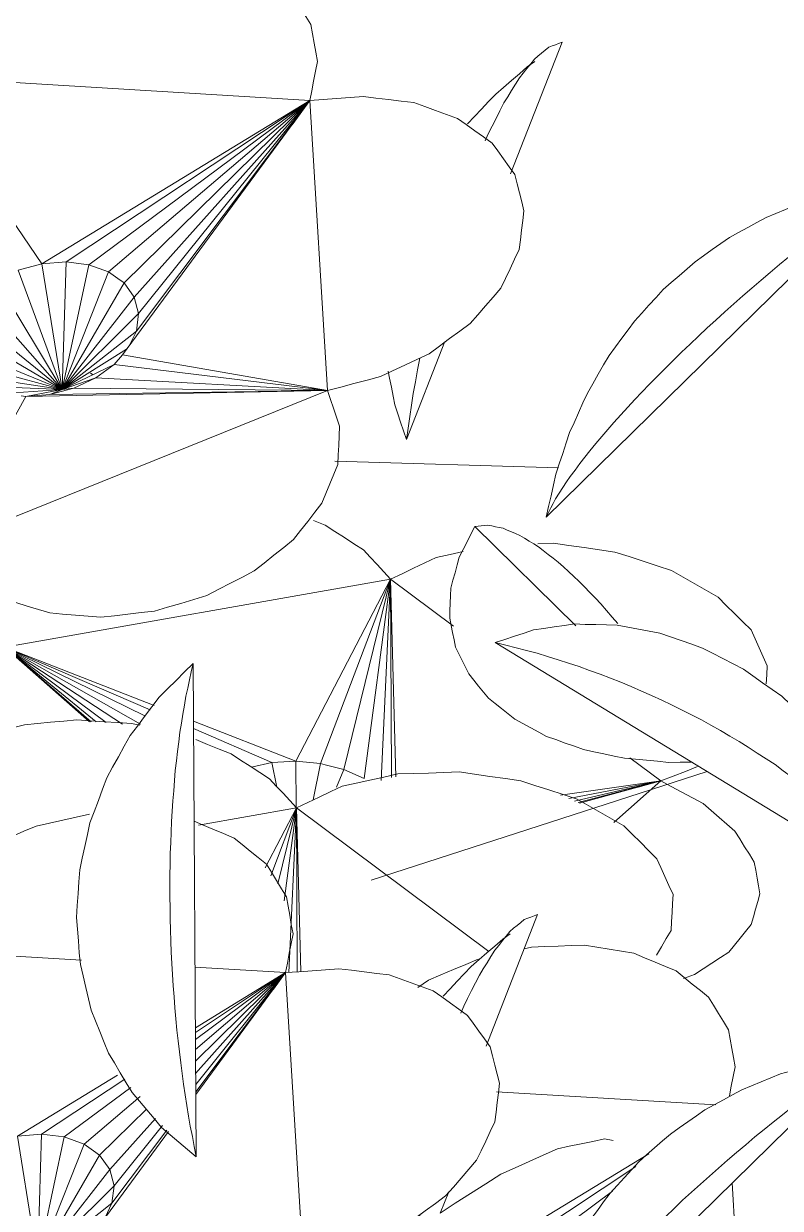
# Model space of a CAD drawing. Header units: metres. Extents: x 10.2 to 20.8, y -0.2 to 6.6.
# Drawn here: x 14.8647 to 14.9321, y 2.6539 to 2.7594 of the extents above; entities that cross this region are included whole.
import ezdxf

# ---------------------------------------------------------------- set-up
doc = ezdxf.new("R2010")
doc.units = ezdxf.units.M
doc.layers.add('Importações nas famílias', color=250, linetype='Continuous', lineweight=5)
doc.layers.add('Vegetação', color=7, linetype='Continuous', lineweight=5)

# ---------------------------------------------------------------- blocks, each defined once
blk = doc.blocks.new('Planta_pergolado_12200 - plantas pergolado_skp_Component_12-V4205-Corte 3')
at = {"layer": 'Importações nas famílias'}
for p, q in [((14.91274, 2.57798), (14.94035, 2.56119)), ((14.94633, 2.55756), (14.9496, 2.55557))]:
    blk.add_line(p, q, dxfattribs=at)
at = {"layer": 'Importações nas famílias', "flags": 128}
for points in [[(14.91981, 2.57963), (14.9189, 2.5795), (14.91799, 2.57937), (14.91708, 2.57924), (14.91616, 2.57911)], [(14.92359, 2.57953), (14.92265, 2.57955), (14.9217, 2.57958), (14.92076, 2.5796), (14.91981, 2.57963)], [(14.92742, 2.57881), (14.92646, 2.57899), (14.9255, 2.57917), (14.92455, 2.57935), (14.92359, 2.57953)], [(14.91616, 2.57911), (14.91531, 2.57882), (14.91445, 2.57854), (14.91359, 2.57826), (14.91274, 2.57798)], [(14.9312, 2.57749), (14.93025, 2.57782), (14.92931, 2.57815), (14.92836, 2.57848), (14.92742, 2.57881)], [(14.91274, 2.57798), (14.91367, 2.57774), (14.91461, 2.5775), (14.91554, 2.57726), (14.91647, 2.57702)], [(14.93485, 2.5756), (14.93393, 2.57608), (14.93302, 2.57655), (14.93211, 2.57702), (14.9312, 2.57749)], [(14.91647, 2.57702), (14.91741, 2.57673), (14.91835, 2.57643), (14.91928, 2.57614), (14.92022, 2.57584)], [(14.92022, 2.57584), (14.92115, 2.5755), (14.92208, 2.57515), (14.92301, 2.5748), (14.92394, 2.57445)], [(14.93828, 2.57319), (14.93742, 2.57379), (14.93656, 2.5744), (14.9357, 2.575), (14.93485, 2.5756)], [(14.92394, 2.57445), (14.92485, 2.57406), (14.92576, 2.57366), (14.92667, 2.57326), (14.92758, 2.57286)], [(14.94141, 2.57031), (14.94062, 2.57103), (14.93984, 2.57175), (14.93906, 2.57247), (14.93828, 2.57319)], [(14.92758, 2.57286), (14.92846, 2.57242), (14.92934, 2.57198), (14.93023, 2.57154), (14.93111, 2.5711)], [(14.93111, 2.5711), (14.93195, 2.57062), (14.9328, 2.57014), (14.93364, 2.56965), (14.93448, 2.56917)], [(14.94416, 2.56702), (14.94347, 2.56784), (14.94278, 2.56867), (14.9421, 2.56949), (14.94141, 2.57031)], [(14.93448, 2.56917), (14.93528, 2.56866), (14.93608, 2.56814), (14.93687, 2.56762), (14.93767, 2.56711)], [(14.93767, 2.56711), (14.93841, 2.56656), (14.93915, 2.56602), (14.93989, 2.56548), (14.94063, 2.56493)], [(14.94063, 2.56493), (14.94131, 2.56436), (14.94196, 2.56381)], [(14.94829, 2.55736), (14.94873, 2.55676), (14.94917, 2.55616), (14.9496, 2.55557)], [(14.9496, 2.55557), (14.94928, 2.55656), (14.94896, 2.55756)]]:
    blk.add_lwpolyline(points, dxfattribs=at)
blk = doc.blocks.new('Planta_pergolado_12200 - plantas pergolado_skp_Component_16-V4240-Corte 3')
blk.add_blockref('Planta_pergolado_12200 - plantas pergolado_skp_Component_12-V4205-Corte 3', (-0.006, 0.1263))
blk = doc.blocks.new('Planta_pergolado_12200 - plantas pergolado_skp_-V4317-Corte 3')
at = {"layer": 'Importações nas famílias'}
blk.add_line((14.89568, 2.68312), (14.92562, 2.6928), dxfattribs=at)
blk.add_blockref('Planta_pergolado_12200 - plantas pergolado_skp_Component_16-V4240-Corte 3', (0, 0))
blk = doc.blocks.new('Planta_pergolado_12200 - plantas pergolado_skp_-V4514-Corte 3')
blk.add_blockref('Planta_pergolado_12200 - plantas pergolado_skp_-V4317-Corte 3', (0, 0))
blk = doc.blocks.new('Planta_pergolado_12200 - plantas pergolado_skp_Component_17-V4563-Corte 3')
at = {"layer": 'Importações nas famílias'}
for p, q in [((14.89159, 2.71474), (14.89054, 2.71516)), ((14.91192, 2.71312), (14.91055, 2.71307)), ((14.86304, 2.70388), (14.89742, 2.70993)), ((14.88897, 2.69372), (14.89742, 2.70993)), ((14.89116, 2.69351), (14.89742, 2.70993)), ((14.89742, 2.70993), (14.89324, 2.69298)), ((14.89742, 2.70993), (14.89507, 2.69217)), ((14.89657, 2.69198), (14.89742, 2.70993)), ((14.89751, 2.69226), (14.89742, 2.70993)), ((14.90303, 2.70574), (14.89742, 2.70993)), ((14.89742, 2.70993), (14.89787, 2.69231)), ((14.86304, 2.70388), (14.86192, 2.70382)), ((14.86273, 2.70458), (14.86304, 2.70388)), ((14.86304, 2.70388), (14.87352, 2.697)), ((14.86304, 2.70388), (14.87207, 2.69716)), ((14.86304, 2.70388), (14.87118, 2.69723)), ((14.86304, 2.70388), (14.87073, 2.69722)), ((14.86304, 2.70388), (14.87058, 2.69722)), ((14.86304, 2.70388), (14.86399, 2.69663)), ((14.87634, 2.69867), (14.86304, 2.70388)), ((14.86304, 2.70388), (14.876, 2.69828)), ((14.86304, 2.70388), (14.87553, 2.69774)), ((14.86304, 2.70388), (14.87512, 2.69702)), ((14.85104, 2.70127), (14.85035, 2.70095)), ((14.88897, 2.69372), (14.87985, 2.69729)), ((14.87986, 2.69661), (14.88683, 2.69359)), ((14.88683, 2.69359), (14.88502, 2.69317)), ((14.88897, 2.69372), (14.88683, 2.69359)), ((14.88727, 2.69141), (14.88683, 2.69359)), ((14.88899, 2.68956), (14.88897, 2.69372)), ((14.89116, 2.69351), (14.88897, 2.69372)), ((14.89116, 2.69351), (14.89052, 2.69026)), ((14.89158, 2.6934), (14.89116, 2.69351)), ((14.89158, 2.6934), (14.89324, 2.69298)), ((14.92149, 2.69195), (14.91874, 2.69401)), ((14.8926, 2.69141), (14.89324, 2.69298)), ((14.89324, 2.69298), (14.89507, 2.69217)), ((14.91255, 2.6907), (14.92149, 2.69195)), ((14.9133, 2.69038), (14.92149, 2.69195)), ((14.91381, 2.69015), (14.92149, 2.69195)), ((14.91412, 2.69002), (14.92149, 2.69195)), ((14.91424, 2.68996), (14.92149, 2.69195)), ((14.92149, 2.69195), (14.9173, 2.68826)), ((14.91949, 2.69141), (14.92149, 2.69195)), ((14.92352, 2.67437), (14.9245, 2.67472))]:
    blk.add_line(p, q, dxfattribs=at)
at = {"layer": 'Importações nas famílias', "flags": 128}
for points in [[(14.89501, 2.71252), (14.89415, 2.71308), (14.8933, 2.71363), (14.89244, 2.71418), (14.89159, 2.71474)], [(14.89742, 2.70993), (14.89682, 2.71057), (14.89622, 2.71122), (14.89561, 2.71187), (14.89501, 2.71252)], [(14.90389, 2.71238), (14.90273, 2.71213), (14.90148, 2.71185)], [(14.9174, 2.71234), (14.91603, 2.71254), (14.91466, 2.71273), (14.91329, 2.71292), (14.91192, 2.71312)], [(14.92244, 2.7107), (14.92118, 2.71111), (14.91992, 2.71152), (14.91866, 2.71193), (14.9174, 2.71234)], [(14.90148, 2.71185), (14.90047, 2.71137), (14.89945, 2.71089), (14.89844, 2.71041), (14.89742, 2.70993)], [(14.9266, 2.70832), (14.92556, 2.70891), (14.92452, 2.70951), (14.92348, 2.7101), (14.92244, 2.7107)], [(14.92953, 2.70541), (14.92879, 2.70613), (14.92806, 2.70686), (14.92733, 2.70759), (14.9266, 2.70832)], [(14.93097, 2.70221), (14.93061, 2.70301), (14.93025, 2.70381), (14.92989, 2.70461), (14.92953, 2.70541)], [(14.93089, 2.70061), (14.93093, 2.70141), (14.93097, 2.70221)], [(14.85035, 2.70095), (14.84969, 2.7004), (14.84902, 2.69986), (14.84836, 2.69931)], [(14.84605, 2.69473), (14.84599, 2.69408), (14.84592, 2.69338)], [(14.84592, 2.69338), (14.84617, 2.69267), (14.84642, 2.69197), (14.84667, 2.69126), (14.84692, 2.69056)], [(14.92149, 2.69195), (14.92258, 2.69238), (14.92368, 2.6928), (14.92477, 2.69323)], [(14.92526, 2.68994), (14.92431, 2.69044), (14.92337, 2.69095), (14.92243, 2.69145), (14.92149, 2.69195)], [(14.84692, 2.69056), (14.84746, 2.6899), (14.84801, 2.68923), (14.84856, 2.68857), (14.84911, 2.68791)], [(14.9281, 2.68747), (14.92739, 2.68809), (14.92668, 2.68871), (14.92597, 2.68932), (14.92526, 2.68994)], [(14.84911, 2.68791), (14.84992, 2.68733), (14.85073, 2.68675)], [(14.92982, 2.68473), (14.92939, 2.68542), (14.92896, 2.6861), (14.92853, 2.68679), (14.9281, 2.68747)], [(14.93032, 2.6819), (14.9302, 2.68261), (14.93007, 2.68331), (14.92995, 2.68402), (14.92982, 2.68473)], [(14.92955, 2.67916), (14.92974, 2.67985), (14.92993, 2.68053), (14.93013, 2.68121), (14.93032, 2.6819)], [(14.92756, 2.67672), (14.92806, 2.67733), (14.92855, 2.67794), (14.92905, 2.67855), (14.92955, 2.67916)], [(14.9245, 2.67472), (14.92526, 2.67522), (14.92603, 2.67572), (14.9268, 2.67622), (14.92756, 2.67672)]]:
    blk.add_lwpolyline(points, dxfattribs=at)
blk = doc.blocks.new('Planta_pergolado_12200 - plantas pergolado_skp_Component_16-V4564-Corte 3')
blk.add_blockref('Planta_pergolado_12200 - plantas pergolado_skp_Component_17-V4563-Corte 3', (0, 0))
blk = doc.blocks.new('Planta_pergolado_12200 - plantas pergolado_skp_Component_17-V4581-Corte 3')
at = {"layer": 'Importações nas famílias'}
for p, q in [((14.87506, 2.69691), (14.87432, 2.69708)), ((14.88031, 2.68802), (14.88904, 2.68956)), ((14.88625, 2.68421), (14.88904, 2.68956)), ((14.88673, 2.68351), (14.88904, 2.68956)), ((14.88904, 2.68956), (14.88736, 2.68278)), ((14.88904, 2.68956), (14.88794, 2.68127)), ((14.88834, 2.6749), (14.88904, 2.68956)), ((14.8891, 2.67495), (14.88904, 2.68956)), ((14.90616, 2.67677), (14.88904, 2.68956)), ((14.88904, 2.68956), (14.88941, 2.67498)), ((14.85465, 2.68351), (14.85888, 2.68426)), ((14.85465, 2.68351), (14.85347, 2.68344)), ((14.85465, 2.68351), (14.85653, 2.68228)), ((14.85465, 2.68351), (14.85642, 2.6822)), ((14.85465, 2.68351), (14.85634, 2.68213)), ((14.85465, 2.68351), (14.85629, 2.68209)), ((14.85465, 2.68351), (14.85628, 2.68208)), ((14.85465, 2.68351), (14.85628, 2.68208)), ((14.85465, 2.68351), (14.85502, 2.68071)), ((14.85693, 2.68262), (14.85465, 2.68351)), ((14.85465, 2.68351), (14.85686, 2.68256)), ((14.85465, 2.68351), (14.85676, 2.68248)), ((14.85465, 2.68351), (14.85664, 2.68238))]:
    blk.add_line(p, q, dxfattribs=at)
at = {"layer": 'Importações nas famílias', "flags": 128}
for points in [[(14.86478, 2.69696), (14.86372, 2.69668), (14.86267, 2.6964), (14.86162, 2.69611), (14.86057, 2.69583)], [(14.86947, 2.69739), (14.86829, 2.69728), (14.86712, 2.69718), (14.86595, 2.69707), (14.86478, 2.69696)], [(14.87432, 2.69708), (14.87311, 2.69716), (14.87189, 2.69723), (14.87068, 2.69731), (14.86947, 2.69739)], [(14.86057, 2.69583), (14.85971, 2.69538), (14.85885, 2.69494), (14.85799, 2.6945)], [(14.8832, 2.69437), (14.88215, 2.69479), (14.8811, 2.69521), (14.88005, 2.69563)], [(14.88662, 2.69215), (14.88576, 2.69271), (14.88491, 2.69326), (14.88405, 2.69381), (14.8832, 2.69437)], [(14.89807, 2.69258), (14.89682, 2.6923), (14.89558, 2.69203), (14.89434, 2.69176), (14.89309, 2.69148)], [(14.90353, 2.69275), (14.90216, 2.6927), (14.9008, 2.69266), (14.89943, 2.69262), (14.89807, 2.69258)], [(14.90901, 2.69197), (14.90764, 2.69217), (14.90627, 2.69236), (14.9049, 2.69255), (14.90353, 2.69275)], [(14.88904, 2.68956), (14.88843, 2.6902), (14.88783, 2.69085), (14.88722, 2.6915), (14.88662, 2.69215)], [(14.89309, 2.69148), (14.89208, 2.691), (14.89106, 2.69052), (14.89005, 2.69004), (14.88904, 2.68956)], [(14.91405, 2.69033), (14.91279, 2.69074), (14.91153, 2.69115), (14.91027, 2.69156), (14.90901, 2.69197)], [(14.91821, 2.68795), (14.91717, 2.68854), (14.91613, 2.68914), (14.91509, 2.68973), (14.91405, 2.69033)], [(14.92114, 2.68503), (14.9204, 2.68576), (14.91967, 2.68649), (14.91894, 2.68722), (14.91821, 2.68795)], [(14.85403, 2.68491), (14.85434, 2.68421), (14.85465, 2.68351)], [(14.92258, 2.68184), (14.92222, 2.68264), (14.92186, 2.68344), (14.9215, 2.68424), (14.92114, 2.68503)], [(14.84882, 2.68298), (14.84774, 2.68273), (14.84666, 2.68248), (14.84558, 2.68223)], [(14.84558, 2.68223), (14.84467, 2.68182), (14.84377, 2.68141), (14.84287, 2.68099), (14.84196, 2.68058)], [(14.92242, 2.67864), (14.92246, 2.67944), (14.9225, 2.68024), (14.92254, 2.68104), (14.92258, 2.68184)], [(14.84196, 2.68058), (14.8413, 2.68003), (14.84064, 2.67948), (14.83997, 2.67894)], [(14.9211, 2.67644), (14.92154, 2.67717), (14.92198, 2.67791), (14.92242, 2.67864)]]:
    blk.add_lwpolyline(points, dxfattribs=at)
blk = doc.blocks.new('Planta_pergolado_12200 - plantas pergolado_skp_Component_16-V4582-Corte 3')
blk.add_blockref('Planta_pergolado_12200 - plantas pergolado_skp_Component_17-V4581-Corte 3', (0, 0))
blk = doc.blocks.new('Planta_pergolado_12200 - plantas pergolado_skp_-V4641-Corte 3')
for name in ['Planta_pergolado_12200 - plantas pergolado_skp_Component_16-V4564-Corte 3', 'Planta_pergolado_12200 - plantas pergolado_skp_Component_16-V4582-Corte 3']:
    blk.add_blockref(name, (0, 0))
blk = doc.blocks.new('Planta_pergolado_12200 - plantas pergolado_skp_Component_12-V4996-Corte 3')
at = {"layer": 'Importações nas famílias'}
blk.add_line((14.91393, 2.70578), (14.90492, 2.71461), dxfattribs=at)
at = {"layer": 'Importações nas famílias', "flags": 128}
for points in [[(14.90492, 2.71461), (14.90457, 2.71393), (14.90423, 2.71325), (14.90388, 2.71256), (14.90354, 2.71188)], [(14.90609, 2.71472), (14.9058, 2.7147), (14.9055, 2.71467), (14.90521, 2.71464), (14.90492, 2.71461)], [(14.90744, 2.71446), (14.9071, 2.71452), (14.90676, 2.71459), (14.90643, 2.71466), (14.90609, 2.71472)], [(14.90894, 2.71382), (14.90856, 2.71398), (14.90819, 2.71414), (14.90781, 2.7143), (14.90744, 2.71446)], [(14.91058, 2.71281), (14.91017, 2.71306), (14.90976, 2.71331), (14.90935, 2.71357), (14.90894, 2.71382)], [(14.91234, 2.71145), (14.9119, 2.71179), (14.91146, 2.71213), (14.91102, 2.71247), (14.91058, 2.71281)], [(14.90354, 2.71188), (14.90335, 2.71119), (14.90316, 2.7105), (14.90297, 2.70982), (14.90279, 2.70913)], [(14.9142, 2.70974), (14.91374, 2.71017), (14.91327, 2.7106), (14.91281, 2.71102), (14.91234, 2.71145)], [(14.90279, 2.70913), (14.90276, 2.70846), (14.90273, 2.70779), (14.9027, 2.70711), (14.90268, 2.70644)], [(14.91615, 2.70772), (14.91566, 2.70822), (14.91518, 2.70873), (14.91469, 2.70924), (14.9142, 2.70974)], [(14.91765, 2.70597), (14.91715, 2.70655), (14.91665, 2.70714), (14.91615, 2.70772)], [(14.90268, 2.70644), (14.90281, 2.7058), (14.90294, 2.70516), (14.90308, 2.70451), (14.90321, 2.70387)], [(14.90321, 2.70387), (14.9035, 2.70327), (14.90379, 2.70268), (14.90408, 2.70208), (14.90438, 2.70148)], [(14.90438, 2.70148), (14.90482, 2.70094), (14.90526, 2.7004), (14.9057, 2.69987), (14.90615, 2.69933)], [(14.90615, 2.69933), (14.90673, 2.69886), (14.90731, 2.69839), (14.9079, 2.69793), (14.90848, 2.69746)], [(14.90848, 2.69746), (14.90919, 2.69707), (14.9099, 2.69669), (14.91061, 2.69631), (14.91132, 2.69592)], [(14.91132, 2.69592), (14.91214, 2.69563), (14.91296, 2.69533), (14.91379, 2.69504), (14.91461, 2.69475)], [(14.91461, 2.69475), (14.91552, 2.69455), (14.91643, 2.69436), (14.91734, 2.69417), (14.91826, 2.69397)], [(14.91826, 2.69397), (14.91924, 2.69388), (14.92022, 2.69379), (14.9212, 2.6937), (14.92218, 2.6936)], [(14.92218, 2.6936), (14.92321, 2.69362), (14.92424, 2.69363)]]:
    blk.add_lwpolyline(points, dxfattribs=at)
blk = doc.blocks.new('Planta_pergolado_12200 - plantas pergolado_skp_Component_12-V4997-Corte 3')
at = {"layer": 'Importações nas famílias'}
blk.add_line((14.88009, 2.65848), (14.87982, 2.70241), dxfattribs=at)
at = {"layer": 'Importações nas famílias', "flags": 128}
for points in [[(14.87982, 2.70241), (14.87906, 2.70166), (14.8783, 2.70091), (14.87754, 2.70016), (14.87678, 2.69941)], [(14.87918, 2.69949), (14.87934, 2.70022), (14.8795, 2.70095), (14.87966, 2.70168), (14.87982, 2.70241)], [(14.87678, 2.69941), (14.87614, 2.69855), (14.87549, 2.6977), (14.87485, 2.69684), (14.8742, 2.69599)], [(14.87865, 2.6963), (14.87878, 2.6971), (14.87891, 2.69789), (14.87905, 2.69869), (14.87918, 2.69949)], [(14.8742, 2.69599), (14.87368, 2.69505), (14.87317, 2.69411), (14.87265, 2.69317), (14.87213, 2.69223)], [(14.87823, 2.69288), (14.87834, 2.69374), (14.87844, 2.69459), (14.87854, 2.69545), (14.87865, 2.6963)], [(14.87213, 2.69223), (14.87175, 2.69122), (14.87138, 2.69022), (14.871, 2.68921), (14.87062, 2.68821)], [(14.87794, 2.68927), (14.87801, 2.69018), (14.87809, 2.69108), (14.87816, 2.69198), (14.87823, 2.69288)], [(14.87777, 2.68551), (14.87782, 2.68645), (14.87786, 2.68739), (14.8779, 2.68833), (14.87794, 2.68927)], [(14.87062, 2.68821), (14.8704, 2.68717), (14.87017, 2.68612), (14.86994, 2.68508), (14.86972, 2.68404)], [(14.87773, 2.68163), (14.87774, 2.6826), (14.87775, 2.68357), (14.87776, 2.68454), (14.87777, 2.68551)], [(14.86972, 2.68404), (14.86964, 2.68298), (14.86957, 2.68192), (14.8695, 2.68086), (14.86943, 2.6798)], [(14.87782, 2.67769), (14.8778, 2.67868), (14.87778, 2.67966), (14.87776, 2.68065), (14.87773, 2.68163)], [(14.86943, 2.6798), (14.86951, 2.67875), (14.8696, 2.6777), (14.86968, 2.67665), (14.86977, 2.6756)], [(14.87804, 2.67372), (14.87798, 2.67471), (14.87793, 2.67571), (14.87787, 2.6767), (14.87782, 2.67769)], [(14.86977, 2.6756), (14.87001, 2.67459), (14.87025, 2.67357), (14.87049, 2.67256), (14.87073, 2.67154)], [(14.87837, 2.66977), (14.87829, 2.67076), (14.8782, 2.67175), (14.87812, 2.67273), (14.87804, 2.67372)], [(14.87073, 2.67154), (14.87111, 2.67058), (14.8715, 2.66963), (14.87189, 2.66867), (14.87228, 2.66771)], [(14.87883, 2.66589), (14.87872, 2.66686), (14.8786, 2.66783), (14.87849, 2.6688), (14.87837, 2.66977)], [(14.87228, 2.66771), (14.87281, 2.66684), (14.87333, 2.66596), (14.87386, 2.66508), (14.87439, 2.66421)], [(14.8794, 2.66211), (14.87926, 2.66305), (14.87912, 2.664), (14.87897, 2.66494), (14.87883, 2.66589)], [(14.87439, 2.66421), (14.87505, 2.66343), (14.8757, 2.66266), (14.87636, 2.66188), (14.87701, 2.6611)], [(14.88009, 2.65848), (14.87992, 2.65939), (14.87975, 2.66029), (14.87957, 2.6612), (14.8794, 2.66211)], [(14.87701, 2.6611), (14.87778, 2.66045), (14.87855, 2.65979), (14.87932, 2.65914), (14.88009, 2.65848)]]:
    blk.add_lwpolyline(points, dxfattribs=at)
blk = doc.blocks.new('Planta_pergolado_12200 - plantas pergolado_skp_Component_12-V4998-Corte 3')
at = {"layer": 'Importações nas famílias'}
blk.add_line((14.94157, 2.74515), (14.91129, 2.71544), dxfattribs=at)
at = {"layer": 'Importações nas famílias', "flags": 128}
for points in [[(14.94157, 2.74515), (14.94066, 2.745), (14.93974, 2.74485), (14.93882, 2.7447), (14.93791, 2.74455)], [(14.93852, 2.74299), (14.93928, 2.74353), (14.94005, 2.74407), (14.94081, 2.74461), (14.94157, 2.74515)], [(14.93791, 2.74455), (14.93701, 2.74429), (14.93612, 2.74404), (14.93522, 2.74379), (14.93433, 2.74354)], [(14.93433, 2.74354), (14.93347, 2.74319), (14.93261, 2.74284), (14.93175, 2.74248), (14.93088, 2.74213)], [(14.93533, 2.74056), (14.93612, 2.74117), (14.93692, 2.74178), (14.93772, 2.74238), (14.93852, 2.74299)], [(14.93088, 2.74213), (14.93006, 2.74169), (14.92925, 2.74124), (14.92843, 2.74079), (14.92761, 2.74034)], [(14.92761, 2.74034), (14.92684, 2.73981), (14.92607, 2.73927), (14.9253, 2.73873), (14.92454, 2.73819)], [(14.93206, 2.73793), (14.93288, 2.73859), (14.93369, 2.73925), (14.93451, 2.73991), (14.93533, 2.74056)], [(14.92454, 2.73819), (14.92383, 2.73757), (14.92312, 2.73695), (14.92241, 2.73633), (14.92171, 2.73571)], [(14.9288, 2.73515), (14.92961, 2.73585), (14.93043, 2.73654), (14.93124, 2.73724), (14.93206, 2.73793)], [(14.92171, 2.73571), (14.92107, 2.73501), (14.92043, 2.73431), (14.91979, 2.73361), (14.91915, 2.73291)], [(14.92562, 2.73229), (14.92641, 2.733), (14.92721, 2.73372), (14.928, 2.73444), (14.9288, 2.73515)], [(14.91915, 2.73291), (14.91858, 2.73214), (14.91802, 2.73137), (14.91745, 2.7306), (14.91689, 2.72983)], [(14.9226, 2.72941), (14.92335, 2.73013), (14.92411, 2.73085), (14.92486, 2.73157), (14.92562, 2.73229)], [(14.91689, 2.72983), (14.9164, 2.729), (14.91592, 2.72817), (14.91543, 2.72733), (14.91495, 2.7265)], [(14.91981, 2.72659), (14.9205, 2.72729), (14.9212, 2.728), (14.9219, 2.7287), (14.9226, 2.72941)], [(14.91495, 2.7265), (14.91455, 2.72562), (14.91416, 2.72474), (14.91376, 2.72385), (14.91336, 2.72297)], [(14.91731, 2.72388), (14.91793, 2.72456), (14.91856, 2.72523), (14.91918, 2.72591), (14.91981, 2.72659)], [(14.91516, 2.72136), (14.9157, 2.72199), (14.91623, 2.72262), (14.91677, 2.72325), (14.91731, 2.72388)], [(14.91336, 2.72297), (14.91305, 2.72205), (14.91275, 2.72112), (14.91244, 2.72019), (14.91214, 2.71927)], [(14.91341, 2.71907), (14.91385, 2.71964), (14.91429, 2.72021), (14.91472, 2.72078), (14.91516, 2.72136)], [(14.91214, 2.71927), (14.91192, 2.71831), (14.91171, 2.71735), (14.9115, 2.7164), (14.91129, 2.71544)], [(14.91211, 2.71708), (14.91244, 2.71758), (14.91276, 2.71808), (14.91309, 2.71858), (14.91341, 2.71907)], [(14.91129, 2.71544), (14.91149, 2.71585), (14.9117, 2.71626), (14.91191, 2.71667), (14.91211, 2.71708)]]:
    blk.add_lwpolyline(points, dxfattribs=at)
blk = doc.blocks.new('Planta_pergolado_12200 - plantas pergolado_skp_Component_12-V4999-Corte 3')
at = {"layer": 'Importações nas famílias'}
blk.add_line((14.87069, 2.72826), (14.87091, 2.72813), dxfattribs=at)
blk = doc.blocks.new('Planta_pergolado_12200 - plantas pergolado_skp_Component_12-V5000-Corte 3')
at = {"layer": 'Importações nas famílias'}
for p, q in [((14.91269, 2.75773), (14.9081, 2.74602)), ((14.91026, 2.75601), (14.90959, 2.75554)), ((14.90585, 2.74895), (14.90612, 2.74958)), ((14.90225, 2.73109), (14.89882, 2.72235))]:
    blk.add_line(p, q, dxfattribs=at)
at = {"layer": 'Importações nas famílias', "flags": 128}
for points in [[(14.91151, 2.7573), (14.91181, 2.75741), (14.9121, 2.75751), (14.91239, 2.75762), (14.91269, 2.75773)], [(14.91023, 2.75624), (14.91055, 2.75651), (14.91087, 2.75677), (14.91119, 2.75704), (14.91151, 2.7573)], [(14.90959, 2.75554), (14.90889, 2.75493), (14.90818, 2.75432), (14.90748, 2.75372), (14.90678, 2.75311)], [(14.90889, 2.75457), (14.90923, 2.75499), (14.90956, 2.75541), (14.9099, 2.75582), (14.91023, 2.75624)], [(14.90751, 2.75233), (14.90785, 2.75289), (14.9082, 2.75345), (14.90854, 2.75401), (14.90889, 2.75457)], [(14.90678, 2.75311), (14.90615, 2.75245), (14.90552, 2.75179), (14.90489, 2.75112), (14.90427, 2.75046)], [(14.90612, 2.74958), (14.90646, 2.75027), (14.90681, 2.75096), (14.90716, 2.75164), (14.90751, 2.75233)], [(14.89942, 2.72645), (14.89962, 2.7275), (14.89981, 2.72855), (14.90001, 2.7296)], [(14.89721, 2.72845), (14.89733, 2.72782), (14.89749, 2.72702), (14.89764, 2.72623), (14.8978, 2.72544)], [(14.89882, 2.72235), (14.89897, 2.72338), (14.89912, 2.7244), (14.89927, 2.72543), (14.89942, 2.72645)], [(14.8978, 2.72544), (14.89805, 2.72466), (14.89831, 2.72389), (14.89857, 2.72312), (14.89882, 2.72235)]]:
    blk.add_lwpolyline(points, dxfattribs=at)
blk = doc.blocks.new('Planta_pergolado_12200 - plantas pergolado_skp_Component_17-V5002-Corte 3')
at = {"layer": 'Importações nas famílias'}
for p, q in [((14.89023, 2.75255), (14.85495, 2.75469)), ((14.86635, 2.73801), (14.85495, 2.75469)), ((14.86635, 2.73801), (14.89023, 2.75255)), ((14.89023, 2.75255), (14.8685, 2.73817)), ((14.89023, 2.75255), (14.87052, 2.73792)), ((14.89023, 2.75255), (14.87229, 2.73729)), ((14.89023, 2.75255), (14.87353, 2.72991)), ((14.89023, 2.75255), (14.87367, 2.7363)), ((14.89023, 2.75255), (14.87458, 2.73503)), ((14.89023, 2.75255), (14.87476, 2.73202)), ((14.89023, 2.75255), (14.87495, 2.73357)), ((14.89023, 2.75255), (14.88864, 2.75039)), ((14.89023, 2.75255), (14.8918, 2.72672)), ((14.86423, 2.73745), (14.86635, 2.73801)), ((14.86635, 2.73801), (14.8685, 2.73817)), ((14.86815, 2.72682), (14.86635, 2.73801)), ((14.86815, 2.72682), (14.8685, 2.73817)), ((14.86815, 2.72682), (14.87052, 2.73792)), ((14.8685, 2.73817), (14.87052, 2.73792)), ((14.87052, 2.73792), (14.87229, 2.73729)), ((14.86815, 2.72682), (14.86228, 2.73654)), ((14.86423, 2.73745), (14.86815, 2.72682)), ((14.87229, 2.73729), (14.86815, 2.72682)), ((14.87229, 2.73729), (14.87312, 2.7367)), ((14.87312, 2.7367), (14.87367, 2.7363)), ((14.86815, 2.72682), (14.87367, 2.7363)), ((14.87367, 2.7363), (14.87458, 2.73503)), ((14.86815, 2.72682), (14.86062, 2.73533)), ((14.87458, 2.73503), (14.86815, 2.72682)), ((14.87458, 2.73503), (14.87495, 2.73357)), ((14.86815, 2.72682), (14.85939, 2.7339)), ((14.87495, 2.73357), (14.86815, 2.72682)), ((14.87495, 2.73357), (14.87476, 2.73202)), ((14.86815, 2.72682), (14.85865, 2.73236)), ((14.86815, 2.72682), (14.87476, 2.73202)), ((14.87476, 2.73202), (14.87416, 2.73076)), ((14.86815, 2.72682), (14.85846, 2.7308)), ((14.87389, 2.73039), (14.86815, 2.72682)), ((14.86815, 2.72682), (14.85883, 2.72934)), ((14.87353, 2.72991), (14.87279, 2.72905)), ((14.87353, 2.72991), (14.8918, 2.72672)), ((14.86815, 2.72682), (14.87279, 2.72905)), ((14.87279, 2.72905), (14.87114, 2.72784)), ((14.87279, 2.72905), (14.8918, 2.72672)), ((14.86815, 2.72682), (14.85974, 2.72808)), ((14.86815, 2.72682), (14.86112, 2.72709)), ((14.86815, 2.72682), (14.87114, 2.72784)), ((14.87114, 2.72784), (14.86918, 2.72692)), ((14.87114, 2.72784), (14.8918, 2.72672)), ((14.8575, 2.71289), (14.8918, 2.72672)), ((14.86491, 2.7262), (14.8575, 2.71289)), ((14.86815, 2.72682), (14.86297, 2.72646)), ((14.86491, 2.7262), (14.86451, 2.72625)), ((14.86815, 2.72682), (14.86491, 2.7262)), ((14.8918, 2.72672), (14.86491, 2.7262)), ((14.86706, 2.72636), (14.86491, 2.7262)), ((14.86918, 2.72692), (14.86706, 2.72636)), ((14.86815, 2.72682), (14.86706, 2.72636)), ((14.8918, 2.72672), (14.86706, 2.72636)), ((14.86815, 2.72682), (14.86918, 2.72692)), ((14.86918, 2.72692), (14.8918, 2.72672))]:
    blk.add_line(p, q, dxfattribs=at)
at = {"layer": 'Importações nas famílias', "flags": 128}
for points in [[(14.88853, 2.76222), (14.88898, 2.7615), (14.88942, 2.76077), (14.88987, 2.76004), (14.89032, 2.75931)], [(14.89032, 2.75931), (14.89046, 2.75849), (14.89061, 2.75766), (14.89075, 2.75684), (14.8909, 2.75602)], [(14.8909, 2.75602), (14.89073, 2.75515), (14.89056, 2.75428), (14.8904, 2.75342), (14.89023, 2.75255)], [(14.89023, 2.75255), (14.89142, 2.75264), (14.89261, 2.75273), (14.8938, 2.75282), (14.89499, 2.75291)], [(14.89499, 2.75291), (14.89611, 2.75277), (14.89723, 2.75264), (14.89836, 2.7525), (14.89948, 2.75236)], [(14.89948, 2.75236), (14.90046, 2.75201), (14.90143, 2.75165), (14.90241, 2.7513), (14.90339, 2.75095)], [(14.90339, 2.75095), (14.90416, 2.7504), (14.90493, 2.74985), (14.90569, 2.74931), (14.90646, 2.74876)], [(14.90646, 2.74876), (14.90696, 2.74806), (14.90747, 2.74736), (14.90797, 2.74665), (14.90848, 2.74595)], [(14.90848, 2.74595), (14.90868, 2.74514), (14.90889, 2.74433), (14.9091, 2.74352), (14.9093, 2.74271)], [(14.9093, 2.74271), (14.9092, 2.74185), (14.90909, 2.74099), (14.90899, 2.74013), (14.90888, 2.73927)], [(14.90888, 2.73927), (14.90847, 2.73841), (14.90807, 2.73756), (14.90766, 2.7367), (14.90725, 2.73584)], [(14.90725, 2.73584), (14.90656, 2.73505), (14.90587, 2.73426), (14.90519, 2.73347), (14.9045, 2.73268)], [(14.9045, 2.73268), (14.90359, 2.73201), (14.90267, 2.73134), (14.90176, 2.73066), (14.90084, 2.72999)], [(14.90084, 2.72999), (14.89976, 2.72948), (14.89867, 2.72898), (14.89759, 2.72847), (14.89651, 2.72796)], [(14.89651, 2.72796), (14.89533, 2.72765), (14.89415, 2.72734), (14.89298, 2.72703), (14.8918, 2.72672)], [(14.8918, 2.72672), (14.89207, 2.72593), (14.89234, 2.72514), (14.8926, 2.72435), (14.89287, 2.72356)], [(14.89287, 2.72356), (14.89283, 2.7227), (14.89279, 2.72184), (14.89274, 2.72099), (14.8927, 2.72013)], [(14.8927, 2.72013), (14.89235, 2.71927), (14.892, 2.71841), (14.89165, 2.71755), (14.8913, 2.71668)], [(14.8913, 2.71668), (14.89067, 2.71588), (14.89003, 2.71507), (14.8894, 2.71426), (14.88877, 2.71345)], [(14.88877, 2.71345), (14.88789, 2.71275), (14.88702, 2.71205), (14.88614, 2.71135), (14.88527, 2.71065)], [(14.88527, 2.71065), (14.88421, 2.71011), (14.88316, 2.70956), (14.8821, 2.70902), (14.88105, 2.70848)], [(14.86704, 2.70691), (14.86603, 2.70722), (14.86502, 2.70753), (14.86401, 2.70784), (14.86299, 2.70815)], [(14.88105, 2.70848), (14.87988, 2.70812), (14.87872, 2.70777), (14.87755, 2.70742), (14.87639, 2.70707)], [(14.87639, 2.70707), (14.8752, 2.70694), (14.874, 2.7068), (14.87281, 2.70667), (14.87161, 2.70654)], [(14.87161, 2.70654), (14.87047, 2.70663), (14.86933, 2.70672), (14.86819, 2.70681), (14.86704, 2.70691)]]:
    blk.add_lwpolyline(points, dxfattribs=at)
blk = doc.blocks.new('Planta_pergolado_12200 - plantas pergolado_skp_Component_16-V5003-Corte 3')
for name in ['Planta_pergolado_12200 - plantas pergolado_skp_Component_17-V5002-Corte 3', 'Planta_pergolado_12200 - plantas pergolado_skp_Component_12-V5000-Corte 3', 'Planta_pergolado_12200 - plantas pergolado_skp_Component_12-V4998-Corte 3', 'Planta_pergolado_12200 - plantas pergolado_skp_Component_12-V4999-Corte 3', 'Planta_pergolado_12200 - plantas pergolado_skp_Component_12-V4996-Corte 3', 'Planta_pergolado_12200 - plantas pergolado_skp_Component_12-V4997-Corte 3']:
    blk.add_blockref(name, (0, 0))
blk = doc.blocks.new('Planta_pergolado_12200 - plantas pergolado_skp_Component_17-V5033-Corte 3')
at = {"layer": 'Importações nas famílias'}
for p, q in [((14.90932, 2.67701), (14.90997, 2.67716)), ((14.89984, 2.67357), (14.9008, 2.67421)), ((14.9264, 2.6631), (14.90685, 2.66428)), ((14.90356, 2.64849), (14.92042, 2.65876)), ((14.91926, 2.65762), (14.90571, 2.64865)), ((14.91718, 2.65542), (14.90773, 2.6484)), ((14.92786, 2.65615), (14.92819, 2.65064))]:
    blk.add_line(p, q, dxfattribs=at)
at = {"layer": 'Importações nas famílias', "flags": 128}
for points in [[(14.90997, 2.67716), (14.91116, 2.6772), (14.91234, 2.67725), (14.91352, 2.67729), (14.9147, 2.67733)], [(14.9147, 2.67733), (14.9158, 2.67715), (14.9169, 2.67697), (14.918, 2.67679), (14.9191, 2.67661)], [(14.9191, 2.67661), (14.92004, 2.67621), (14.92098, 2.67582), (14.92192, 2.67542), (14.92287, 2.67503)], [(14.9008, 2.67421), (14.9019, 2.67468), (14.90301, 2.67515), (14.90412, 2.67562), (14.90523, 2.67609)], [(14.92287, 2.67503), (14.92358, 2.67445), (14.9243, 2.67387), (14.92502, 2.67328), (14.92574, 2.6727)], [(14.92574, 2.6727), (14.92619, 2.67198), (14.92663, 2.67125), (14.92708, 2.67052), (14.92753, 2.66979)], [(14.92753, 2.66979), (14.92767, 2.66897), (14.92782, 2.66814), (14.92796, 2.66732), (14.92811, 2.6665)], [(14.92811, 2.6665), (14.92794, 2.66563), (14.92777, 2.66476), (14.9276, 2.6639)]]:
    blk.add_lwpolyline(points, dxfattribs=at)
blk = doc.blocks.new('Planta_pergolado_12200 - plantas pergolado_skp_Component_16-V5034-Corte 3')
blk.add_blockref('Planta_pergolado_12200 - plantas pergolado_skp_Component_17-V5033-Corte 3', (0, 0))
blk = doc.blocks.new('Planta_pergolado_12200 - plantas pergolado_skp_Component_17-V5051-Corte 3')
at = {"layer": 'Importações nas famílias'}
for p, q in [((14.86987, 2.67598), (14.85277, 2.67701)), ((14.88805, 2.67488), (14.87998, 2.67536)), ((14.88002, 2.66998), (14.88805, 2.67488)), ((14.88805, 2.67488), (14.88002, 2.66956)), ((14.88805, 2.67488), (14.88002, 2.66892)), ((14.88805, 2.67488), (14.88003, 2.66701)), ((14.88805, 2.67488), (14.88003, 2.66805)), ((14.88805, 2.67488), (14.88004, 2.66591)), ((14.88805, 2.67488), (14.88005, 2.66493)), ((14.88805, 2.67488), (14.88005, 2.66426)), ((14.88805, 2.67488), (14.88005, 2.66403)), ((14.88805, 2.67488), (14.88697, 2.67341)), ((14.88805, 2.67488), (14.88962, 2.64905)), ((14.86417, 2.66033), (14.87307, 2.66575)), ((14.87373, 2.6654), (14.86632, 2.66049)), ((14.87427, 2.66465), (14.86834, 2.66025)), ((14.8751, 2.66386), (14.87011, 2.65961)), ((14.87567, 2.66272), (14.87149, 2.65862)), ((14.87646, 2.6619), (14.8724, 2.65736)), ((14.87762, 2.66073), (14.87135, 2.65223)), ((14.87749, 2.66086), (14.87258, 2.65434)), ((14.87709, 2.66126), (14.87277, 2.6559)), ((14.86417, 2.66033), (14.86632, 2.66049)), ((14.86597, 2.64914), (14.86417, 2.66033)), ((14.86597, 2.64914), (14.86632, 2.66049)), ((14.86597, 2.64914), (14.86834, 2.66025)), ((14.87011, 2.65961), (14.86597, 2.64914)), ((14.86632, 2.66049), (14.86834, 2.66025)), ((14.86834, 2.66025), (14.87011, 2.65961)), ((14.87011, 2.65961), (14.87094, 2.65902)), ((14.86597, 2.64914), (14.87149, 2.65862)), ((14.87094, 2.65902), (14.87149, 2.65862)), ((14.87149, 2.65862), (14.8724, 2.65736)), ((14.8724, 2.65736), (14.86597, 2.64914)), ((14.8724, 2.65736), (14.87277, 2.6559)), ((14.87277, 2.6559), (14.86597, 2.64914)), ((14.87277, 2.6559), (14.87258, 2.65434)), ((14.86597, 2.64914), (14.87258, 2.65434)), ((14.87258, 2.65434), (14.87198, 2.65309))]:
    blk.add_line(p, q, dxfattribs=at)
at = {"layer": 'Importações nas famílias', "flags": 128}
for points in [[(14.86584, 2.68794), (14.86703, 2.6882), (14.86821, 2.68847), (14.8694, 2.68873), (14.87058, 2.689)], [(14.87991, 2.68837), (14.88065, 2.68805), (14.88159, 2.68766), (14.88254, 2.68726), (14.88348, 2.68687)], [(14.86141, 2.68605), (14.86251, 2.68652), (14.86362, 2.68699), (14.86473, 2.68747), (14.86584, 2.68794)], [(14.88348, 2.68687), (14.8842, 2.68629), (14.88491, 2.68571), (14.88563, 2.68513), (14.88635, 2.68455)], [(14.88635, 2.68455), (14.8868, 2.68382), (14.88724, 2.68309), (14.88769, 2.68236), (14.88814, 2.68164)], [(14.88814, 2.68164), (14.88828, 2.68081), (14.88843, 2.67999), (14.88857, 2.67916), (14.88872, 2.67834)], [(14.88872, 2.67834), (14.88855, 2.67747), (14.88838, 2.67661), (14.88822, 2.67574), (14.88805, 2.67488)], [(14.88805, 2.67488), (14.88924, 2.67496), (14.89043, 2.67505), (14.89162, 2.67514), (14.89281, 2.67523)], [(14.89281, 2.67523), (14.89393, 2.67509), (14.89505, 2.67496), (14.89618, 2.67482), (14.8973, 2.67468)], [(14.8973, 2.67468), (14.89828, 2.67433), (14.89925, 2.67397), (14.90023, 2.67362), (14.90121, 2.67327)], [(14.90121, 2.67327), (14.90198, 2.67272), (14.90275, 2.67217), (14.90351, 2.67163), (14.90428, 2.67108)], [(14.90428, 2.67108), (14.90478, 2.67038), (14.90529, 2.66968), (14.90579, 2.66898), (14.9063, 2.66827)], [(14.9063, 2.66827), (14.9065, 2.66746), (14.90671, 2.66665), (14.90692, 2.66584), (14.90712, 2.66504)], [(14.90712, 2.66504), (14.90702, 2.66417), (14.90691, 2.66331), (14.90681, 2.66245), (14.9067, 2.66159)], [(14.9067, 2.66159), (14.90629, 2.66073), (14.90589, 2.65988), (14.90548, 2.65902), (14.90507, 2.65817)], [(14.90507, 2.65817), (14.90438, 2.65737), (14.90369, 2.65658), (14.90301, 2.65579), (14.90232, 2.655)], [(14.90232, 2.655), (14.90141, 2.65433), (14.90049, 2.65366), (14.89958, 2.65299), (14.89866, 2.65231)]]:
    blk.add_lwpolyline(points, dxfattribs=at)
blk = doc.blocks.new('Planta_pergolado_12200 - plantas pergolado_skp_Component_16-V5052-Corte 3')
for name, p in [('Planta_pergolado_12200 - plantas pergolado_skp_Component_17-V5051-Corte 3', (0, 0)), ('Planta_pergolado_12200 - plantas pergolado_skp_Component_12-V5000-Corte 3', (-0.00218, -0.07768)), ('Planta_pergolado_12200 - plantas pergolado_skp_Component_12-V4998-Corte 3', (-0.00218, -0.07768))]:
    blk.add_blockref(name, p)
blk = doc.blocks.new('Planta_pergolado_12200 - plantas pergolado_skp_Component_17-V5102-Corte 3')
at = {"layer": 'Importações nas famílias'}
blk.add_line((14.91649, 2.66007), (14.91725, 2.65992), dxfattribs=at)
at = {"layer": 'Importações nas famílias', "flags": 128}
for points in [[(14.91228, 2.6592), (14.91333, 2.65942), (14.91439, 2.65964), (14.91544, 2.65985), (14.91649, 2.66007)], [(14.90725, 2.65694), (14.90851, 2.6575), (14.90977, 2.65807), (14.91102, 2.65863), (14.91228, 2.6592)], [(14.90182, 2.65347), (14.90318, 2.65434), (14.90454, 2.6552), (14.90589, 2.65607), (14.90725, 2.65694)], [(14.90262, 2.65542), (14.9026, 2.65536), (14.90221, 2.65442), (14.90182, 2.65347)]]:
    blk.add_lwpolyline(points, dxfattribs=at)
blk = doc.blocks.new('Planta_pergolado_12200 - plantas pergolado_skp_Component_16-V5103-Corte 3')
blk.add_blockref('Planta_pergolado_12200 - plantas pergolado_skp_Component_17-V5102-Corte 3', (0, 0))
blk = doc.blocks.new('Planta_pergolado_12200 - plantas pergolado_skp_-V5111-Corte 3')
blk.add_blockref('Planta_pergolado_12200 - plantas pergolado_skp_Component_16-V5103-Corte 3', (0, 0))
blk = doc.blocks.new('Planta_pergolado_12200 - plantas pergolado_skp_-V5112-Corte 3')
at = {"layer": 'Importações nas famílias'}
blk.add_line((14.89246, 2.72043), (14.91239, 2.71984), dxfattribs=at)
for name in ['Planta_pergolado_12200 - plantas pergolado_skp_-V5111-Corte 3', 'Planta_pergolado_12200 - plantas pergolado_skp_Component_16-V5003-Corte 3', 'Planta_pergolado_12200 - plantas pergolado_skp_Component_16-V5052-Corte 3', 'Planta_pergolado_12200 - plantas pergolado_skp_Component_16-V5034-Corte 3']:
    blk.add_blockref(name, (0, 0))
blk = doc.blocks.new('Planta_pergolado_12200 - plantas pergolado_skp_-V5113-Corte 3')
for name in ['Planta_pergolado_12200 - plantas pergolado_skp_-V5112-Corte 3', 'Planta_pergolado_12200 - plantas pergolado_skp_-V4641-Corte 3']:
    blk.add_blockref(name, (0, 0))
blk = doc.blocks.new('Planta_pergolado_12200 - Planta_pergolado_12200-V5114-Corte 3')
for name in ['Planta_pergolado_12200 - plantas pergolado_skp_-V4514-Corte 3', 'Planta_pergolado_12200 - plantas pergolado_skp_-V5113-Corte 3']:
    blk.add_blockref(name, (0, 0))

msp = doc.modelspace()

# ---------------------------------------------------------------- block references
at = {"layer": 'Vegetação', "color": 250}
msp.add_blockref('Planta_pergolado_12200 - Planta_pergolado_12200-V5114-Corte 3', (0, 0), dxfattribs=at)

doc.saveas('drawing.dxf')
